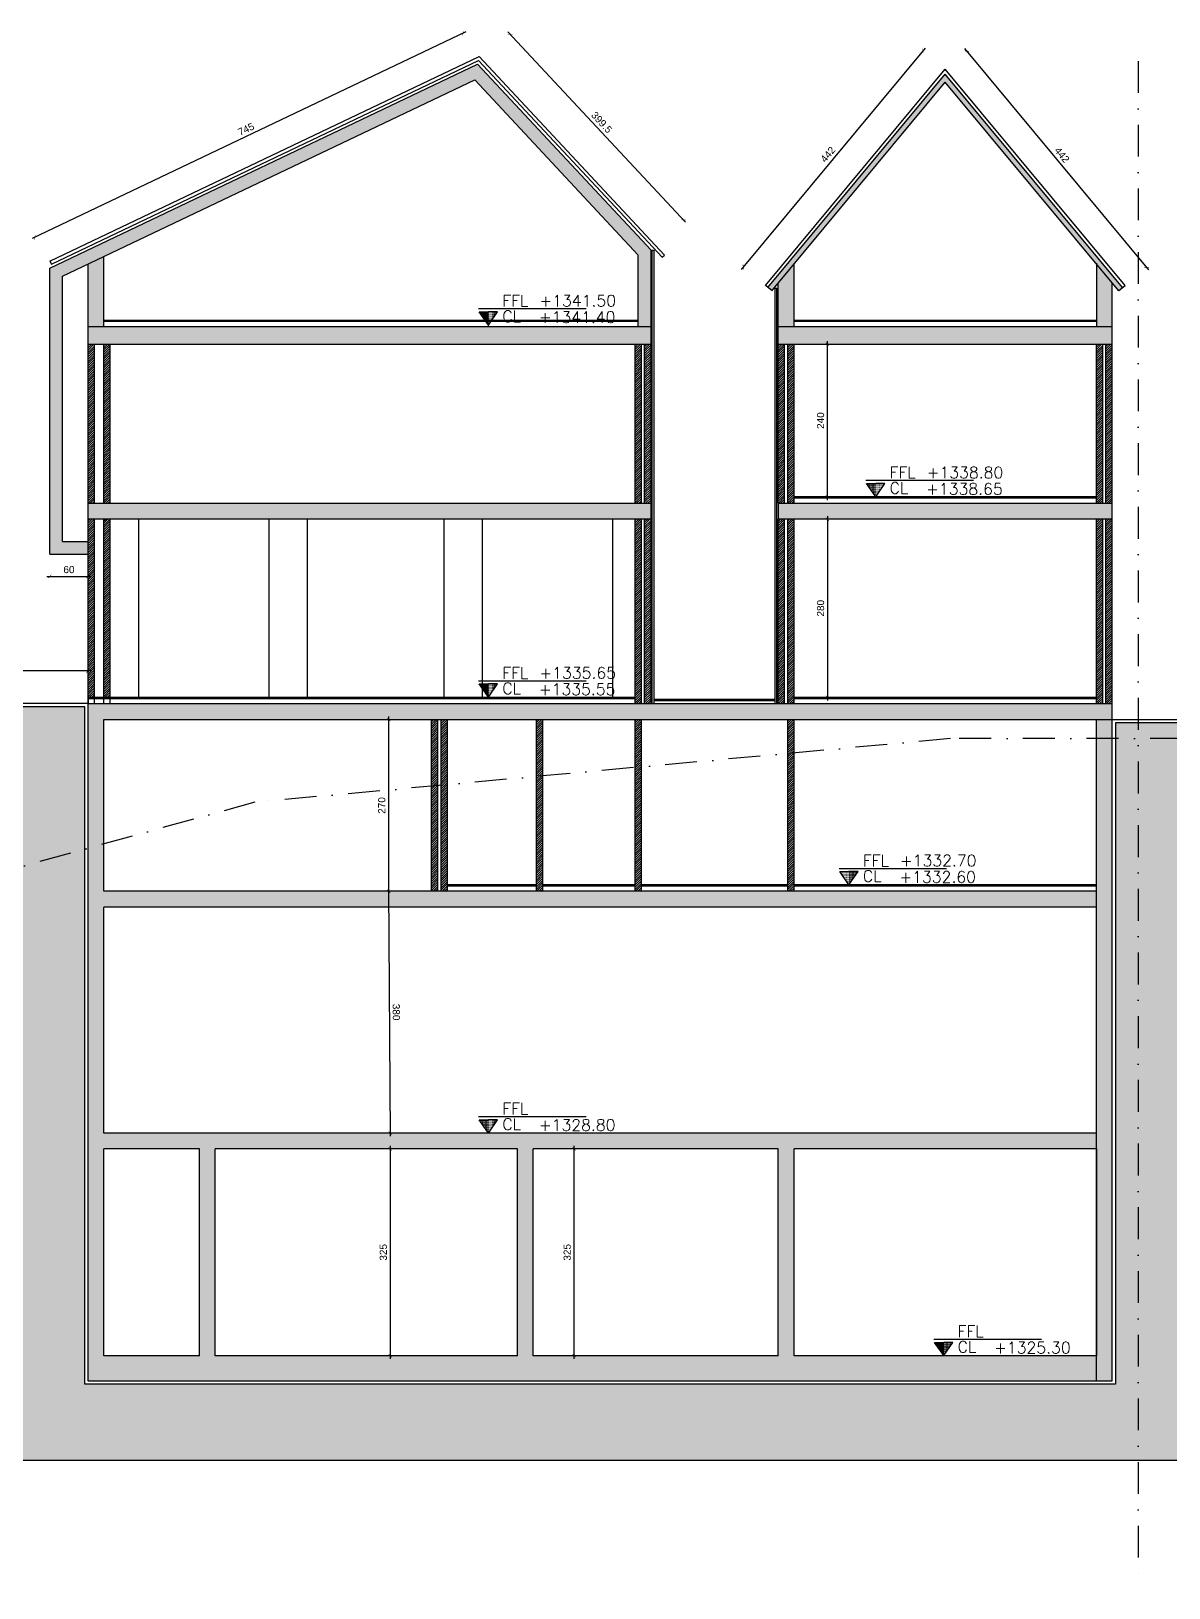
# Model space of a CAD drawing. Header units: centimetres. Extents: x 96271 to 179142, y 9855 to 112216.
# Drawn here: x 131787 to 133576, y 20483 to 22931 of the extents above; entities that cross this region are included whole.
import ezdxf

# ---------------------------------------------------------------- set-up
doc = ezdxf.new("R2010")
doc.units = ezdxf.units.CM
doc.header["$LTSCALE"] = 100
doc.header["$MEASUREMENT"] = 0
doc.header["$PDSIZE"] = 0.2
doc.linetypes.add('DASHDOT', pattern=[1, 0.5, -0.25, 0, -0.25])
doc.layers.get('0').update_dxf_attribs({"linetype": 'CONTINUOUS'})
doc.layers.get('DEFPOINTS').update_dxf_attribs({"linetype": 'CONTINUOUS'})
for name, color, linetype in [('A-CLADDING', 53, 'CONTINUOUS'), ('A-Dim', 2, 'CONTINUOUS'), ('A-Elev-Otln1', 44, 'CONTINUOUS'), ('A-Elev-Otln4', 41, 'CONTINUOUS'), ('A-Patt-CMU', 8, 'CONTINUOUS'), ('A-Patt-Strcr', 8, 'CONTINUOUS'), ('A-Sect-Mcut-Earth', 54, 'CONTINUOUS'), ('A-Sect-Mcut-Tiling', 51, 'CONTINUOUS'), ('A-Setback', 3, 'DASHDOT'), ('A-Wall-Full', 5, 'CONTINUOUS'), ('A-Wall-Strctr', 6, 'CONTINUOUS')]:
    doc.layers.add(name, color=color, linetype=linetype)
doc.styles.add('ROMAND', font='romand.shx', dxfattribs={"height": 10})
doc.styles.get("Standard").update_dxf_attribs({"font": 'arial.ttf'})
doc.dimstyles.new('1-50', dxfattribs={"dimtxt": 11.25, "dimasz": 5, "dimexe": 5, "dimexo": 5, "dimgap": 5, "dimtad": 1, "dimdec": 1, "dimrnd": 0.5, "dimzin": 12, "dimdsep": 46, "dimtxsty": 'Standard', "dimblk": 'ARCHTICK', "dimcen": 0.09, "dimdle": 5, "dimadec": 0, "dimazin": 3, "dimtfac": 1, "dimtdec": 1, "dimtix": 1, "dimtofl": 0, "dimtmove": 1, "dimatfit": 3, "dimfxl": 5, "dimtolj": 1, "dimtzin": 0, "dimarcsym": 0})
pattern_1 = [(225, (149663.1543, 32692.1049), (-1.3258252, -4.86135912), [6.25, -1.25, 0, -1.25])]

# ---------------------------------------------------------------- blocks, each defined once
blk = doc.blocks.new('FFL-CL-SECTION')
at = {"ltscale": 111}
h = blk.add_hatch(dxfattribs=at)
h.set_pattern_fill('ACAD_ISO07W100', color=232, scale=2, style=0)
h.set_pattern_definition([(7e-15, (-164148.149, 25605.833), (0, 10), [1, -6])])
h.paths.add_polyline_path([(-1579, 487), (-1724, 487), (-1579, 278)])
h = blk.add_hatch(dxfattribs=at)
h.set_pattern_fill('ACAD_ISO07W100', color=232, scale=2, style=0)
h.set_pattern_definition([(180, (160989.661, 25605.833), (0, 10), [1, -6])])
h.paths.add_polyline_path([(-1579, 487), (-1435, 487), (-1579, 278)])
at = {"color": 7, "ltscale": 111}
for p, q in [((-44, 533), (-1735, 533)), ((-1579, 278), (-1724, 487)), ((-1724, 487), (-1579, 487)), ((-1579, 278), (-1435, 487)), ((-1435, 487), (-1579, 487))]:
    blk.add_line(p, q, dxfattribs=at)
at = {"color": 111, "ltscale": 111, "style": 'ROMAND'}
for s, p in [('FFL', (-1361, 570)), ('CL', (-1361, 327))]:
    blk.add_text(s, height=180, dxfattribs=at).set_placement(p)
for tag, p in [('FFL', (-778, 571)), ('CL', (-787, 313))]:
    blk.add_attdef(tag, p, '', height=180, dxfattribs=at)
blk = doc.blocks.new('_ArchTick')
at = {"color": 0, "linetype": 'ByBlock', "const_width": 0.15}
blk.add_lwpolyline([(-0.5, -0.5), (0.5, 0.5)], dxfattribs=at)
blk = doc.blocks.new('*D970')
at = {"layer": 'A-Dim', "color": 0, "lineweight": -2, "transparency": 16777216}
blk.add_line((132349.1, 21853.4), (132349.1, 21573.4), dxfattribs=at)
at = {"layer": 'DEFPOINTS', "color": 0, "transparency": 16777216}
for p in [(132349.1, 21848.4), (132349.1, 21578.4), (132349.1, 21578.4)]:
    blk.add_point(p, dxfattribs=at)
at = {"layer": 'A-Dim', "color": 0, "lineweight": -2, "transparency": 16777216, "xscale": 5, "yscale": 5, "zscale": 5}
for p, rotation in [((132349.1, 21848.4), 90), ((132349.1, 21578.4), 270)]:
    blk.add_blockref('_ArchTick', p, dxfattribs=dict(at, rotation=rotation))
at = {"layer": 'A-Dim', "color": 0, "transparency": 16777216, "insert": (132338.3, 21713.4), "char_height": 11.25, "attachment_point": 5, "rotation": 90}
blk.add_mtext('\\A1;270', dxfattribs=at)
blk = doc.blocks.new('*D971')
at = {"layer": 'A-Dim', "color": 0, "lineweight": -2, "transparency": 16777216}
blk.add_line((132349.1, 21583.4), (132351.6, 21193.4), dxfattribs=at)
at = {"layer": 'DEFPOINTS', "color": 0, "transparency": 16777216}
for p in [(132349.2, 21578.4), (132351.6, 21198.4), (132351.6, 21198.4)]:
    blk.add_point(p, dxfattribs=at)
at = {"layer": 'A-Dim', "color": 0, "lineweight": -2, "transparency": 16777216, "xscale": 5, "yscale": 5, "zscale": 5}
for p, rotation in [((132349.2, 21578.4), 90.36136484864308), ((132351.6, 21198.4), 270.3613648486431)]:
    blk.add_blockref('_ArchTick', p, dxfattribs=dict(at, rotation=rotation))
at = {"layer": 'A-Dim', "color": 0, "transparency": 16777216, "insert": (132361.1, 21388.5), "char_height": 11.25, "attachment_point": 5, "rotation": 270.3614}
blk.add_mtext('\\A1;380', dxfattribs=at)
blk = doc.blocks.new('*D972')
at = {"layer": 'A-Dim', "color": 0, "lineweight": -2, "transparency": 16777216}
blk.add_line((133038.8, 22168.4), (133038.8, 21878.4), dxfattribs=at)
at = {"layer": 'DEFPOINTS', "color": 0, "transparency": 16777216}
for p in [(132986.6, 22163.4), (132986.6, 21883.4), (133038.8, 21883.4)]:
    blk.add_point(p, dxfattribs=at)
at = {"layer": 'A-Dim', "color": 0, "lineweight": -2, "transparency": 16777216, "xscale": 5, "yscale": 5, "zscale": 5}
for p, rotation in [((133038.8, 22163.4), 90), ((133038.8, 21883.4), 270)]:
    blk.add_blockref('_ArchTick', p, dxfattribs=dict(at, rotation=rotation))
at = {"layer": 'A-Dim', "color": 0, "transparency": 16777216, "insert": (133028.1, 22023.4), "char_height": 11.25, "attachment_point": 5, "rotation": 90}
blk.add_mtext('\\A1;280', dxfattribs=at)
blk = doc.blocks.new('*D973')
at = {"layer": 'A-Dim', "color": 0, "lineweight": -2, "transparency": 16777216}
blk.add_line((133038.8, 22193.4), (133038.8, 22443.4), dxfattribs=at)
at = {"layer": 'DEFPOINTS', "color": 0, "transparency": 16777216}
for p in [(133038.8, 22438.4), (133038.8, 22438.4), (133038.8, 22198.4)]:
    blk.add_point(p, dxfattribs=at)
at = {"layer": 'A-Dim', "color": 0, "lineweight": -2, "transparency": 16777216, "xscale": 5, "yscale": 5, "zscale": 5}
for p, rotation in [((133038.8, 22438.4), 90), ((133038.8, 22198.4), 270)]:
    blk.add_blockref('_ArchTick', p, dxfattribs=dict(at, rotation=rotation))
at = {"layer": 'A-Dim', "color": 0, "transparency": 16777216, "insert": (133028.1, 22318.4), "char_height": 11.25, "attachment_point": 5, "rotation": 90}
blk.add_mtext('\\A1;240', dxfattribs=at)
blk = doc.blocks.new('*D966')
at = {"layer": 'A-Dim', "color": 0, "lineweight": -2, "transparency": 16777216}
blk.add_line((131881.6, 21924.8), (131396.6, 21924.8), dxfattribs=at)
at = {"layer": 'DEFPOINTS', "color": 0, "transparency": 16777216}
for p in [(131401.6, 21924.8), (131401.6, 21883.4), (131876.6, 21883.4)]:
    blk.add_point(p, dxfattribs=at)
at = {"layer": 'A-Dim', "color": 0, "lineweight": -2, "transparency": 16777216, "xscale": 5, "yscale": 5, "zscale": 5, "rotation": 180}
blk.add_blockref('_ArchTick', (131401.6, 21924.8), dxfattribs=at)
at = {"layer": 'A-Dim', "color": 0, "lineweight": -2, "transparency": 16777216, "xscale": 5, "yscale": 5, "zscale": 5}
blk.add_blockref('_ArchTick', (131876.6, 21924.8), dxfattribs=at)
at = {"layer": 'A-Dim', "color": 0, "transparency": 16777216, "insert": (131639.1, 21935.5), "char_height": 11.25, "attachment_point": 5}
blk.add_mtext('\\A1;475', dxfattribs=at)
blk = doc.blocks.new('*D967')
at = {"layer": 'A-Dim', "color": 0, "lineweight": -2, "transparency": 16777216}
blk.add_line((132640.6, 20843.4), (132640.6, 21178.4), dxfattribs=at)
at = {"layer": 'DEFPOINTS', "color": 0, "transparency": 16777216}
for p in [(132576.6, 21173.4), (132640.6, 21173.4), (132576.6, 20848.4)]:
    blk.add_point(p, dxfattribs=at)
at = {"layer": 'A-Dim', "color": 0, "lineweight": -2, "transparency": 16777216, "xscale": 5, "yscale": 5, "zscale": 5}
for p, rotation in [((132640.6, 21173.4), 90), ((132640.6, 20848.4), 270)]:
    blk.add_blockref('_ArchTick', p, dxfattribs=dict(at, rotation=rotation))
at = {"layer": 'A-Dim', "color": 0, "transparency": 16777216, "insert": (132629.8, 21010.9), "char_height": 11.25, "attachment_point": 5, "rotation": 90}
blk.add_mtext('\\A1;325', dxfattribs=at)
blk = doc.blocks.new('*D968')
at = {"layer": 'A-Dim', "color": 0, "lineweight": -2, "transparency": 16777216}
blk.add_line((132351.6, 21178.4), (132351.6, 20843.4), dxfattribs=at)
at = {"layer": 'DEFPOINTS', "color": 0, "transparency": 16777216}
for p in [(132376.6, 21173.4), (132351.6, 20848.4), (132376.6, 20848.4)]:
    blk.add_point(p, dxfattribs=at)
at = {"layer": 'A-Dim', "color": 0, "lineweight": -2, "transparency": 16777216, "xscale": 5, "yscale": 5, "zscale": 5}
for p, rotation in [((132351.6, 21173.4), 90), ((132351.6, 20848.4), 270)]:
    blk.add_blockref('_ArchTick', p, dxfattribs=dict(at, rotation=rotation))
at = {"layer": 'A-Dim', "color": 0, "transparency": 16777216, "insert": (132340.8, 21010.9), "char_height": 11.25, "attachment_point": 5, "rotation": 90}
blk.add_mtext('\\A1;325', dxfattribs=at)
blk = doc.blocks.new('*D980')
at = {"layer": 'A-Dim', "color": 0, "lineweight": -2, "transparency": 16777216}
blk.add_line((131763.5, 22562.8), (131763.5, 22103.4), dxfattribs=at)
at = {"layer": 'DEFPOINTS', "color": 0, "transparency": 16777216}
for p in [(131816.6, 22557.8), (131763.5, 22108.4), (131816.6, 22108.4)]:
    blk.add_point(p, dxfattribs=at)
at = {"layer": 'A-Dim', "color": 0, "lineweight": -2, "transparency": 16777216, "xscale": 5, "yscale": 5, "zscale": 5}
for p, rotation in [((131763.5, 22557.8), 90), ((131763.5, 22108.4), 270)]:
    blk.add_blockref('_ArchTick', p, dxfattribs=dict(at, rotation=rotation))
at = {"layer": 'A-Dim', "color": 0, "transparency": 16777216, "insert": (131752.8, 22333.1), "char_height": 11.25, "attachment_point": 5, "rotation": 90}
blk.add_mtext('\\A1;449.5', dxfattribs=at)
blk = doc.blocks.new('*D981')
at = {"layer": 'A-Dim', "color": 0, "lineweight": -2, "transparency": 16777216}
blk.add_line((131811.6, 22073.4), (131881.6, 22073.4), dxfattribs=at)
at = {"layer": 'DEFPOINTS', "color": 0, "transparency": 16777216}
for p in [(131816.6, 22108.4), (131876.6, 22108.4), (131876.6, 22073.4)]:
    blk.add_point(p, dxfattribs=at)
at = {"layer": 'A-Dim', "color": 0, "lineweight": -2, "transparency": 16777216, "xscale": 5, "yscale": 5, "zscale": 5, "rotation": 180}
blk.add_blockref('_ArchTick', (131816.6, 22073.4), dxfattribs=at)
at = {"layer": 'A-Dim', "color": 0, "lineweight": -2, "transparency": 16777216, "xscale": 5, "yscale": 5, "zscale": 5}
blk.add_blockref('_ArchTick', (131876.6, 22073.4), dxfattribs=at)
at = {"layer": 'A-Dim', "color": 0, "transparency": 16777216, "insert": (131846.6, 22084.1), "char_height": 11.25, "attachment_point": 5}
blk.add_mtext('\\A1;60', dxfattribs=at)
blk = doc.blocks.new('*D1002')
at = {"layer": 'A-Dim', "color": 0, "lineweight": -2, "transparency": 16777216}
blk.add_line((132536.4, 22929.5), (132815.8, 22630.2), dxfattribs=at)
at = {"layer": 'DEFPOINTS', "color": 0, "transparency": 16777216}
for p in [(132489.1, 22878.4), (132812.4, 22633.8), (132761.6, 22586.4)]:
    blk.add_point(p, dxfattribs=at)
at = {"layer": 'A-Dim', "color": 0, "lineweight": -2, "transparency": 16777216, "xscale": 5, "yscale": 5, "zscale": 5}
for p, rotation in [((132539.9, 22925.8), 133.0215702122653), ((132812.4, 22633.8), 313.0215702122653)]:
    blk.add_blockref('_ArchTick', p, dxfattribs=dict(at, rotation=rotation))
at = {"layer": 'A-Dim', "color": 0, "transparency": 16777216, "insert": (132684, 22787.2), "char_height": 11.25, "attachment_point": 5, "rotation": 313.0216}
blk.add_mtext('\\A1;399.5', dxfattribs=at)
blk = doc.blocks.new('*D1003')
at = {"layer": 'A-Dim', "color": 0, "lineweight": -2, "transparency": 16777216}
blk.add_line((132470.4, 22929.3), (131788.8, 22604.4), dxfattribs=at)
at = {"layer": 'DEFPOINTS', "color": 0, "transparency": 16777216}
for p in [(132489.1, 22878.4), (131793.3, 22606.5), (131816.6, 22557.8)]:
    blk.add_point(p, dxfattribs=at)
at = {"layer": 'A-Dim', "color": 0, "lineweight": -2, "transparency": 16777216, "xscale": 5, "yscale": 5, "zscale": 5}
for p, rotation in [((132465.8, 22927.1), 25.48875741297065), ((131793.3, 22606.5), 205.4887574129707)]:
    blk.add_blockref('_ArchTick', p, dxfattribs=dict(at, rotation=rotation))
at = {"layer": 'A-Dim', "color": 0, "transparency": 16777216, "insert": (132125, 22776.5), "char_height": 11.25, "attachment_point": 5, "rotation": 25.4888}
blk.add_mtext('\\A1;745', dxfattribs=at)
blk = doc.blocks.new('*D1004')
at = {"layer": 'A-Dim', "color": 0, "lineweight": -2, "transparency": 16777216}
blk.add_line((133192.3, 22903.9), (132903.3, 22556.1), dxfattribs=at)
at = {"layer": 'DEFPOINTS', "color": 0, "transparency": 16777216}
for p in [(133224.1, 22871), (132906.4, 22559.9), (132941.4, 22530.9)]:
    blk.add_point(p, dxfattribs=at)
at = {"layer": 'A-Dim', "color": 0, "lineweight": -2, "transparency": 16777216, "xscale": 5, "yscale": 5, "zscale": 5}
for p, rotation in [((133189.1, 22900.1), 50.26973470695958), ((132906.4, 22559.9), 230.2697347069596)]:
    blk.add_blockref('_ArchTick', p, dxfattribs=dict(at, rotation=rotation))
at = {"layer": 'A-Dim', "color": 0, "transparency": 16777216, "insert": (133039.6, 22736.8), "char_height": 11.25, "attachment_point": 5, "rotation": 50.2697}
blk.add_mtext('\\A1;442', dxfattribs=at)
blk = doc.blocks.new('*D1005')
at = {"layer": 'A-Dim', "color": 0, "lineweight": -2, "transparency": 16777216}
blk.add_line((133543.9, 22555.3), (133254.9, 22903.1), dxfattribs=at)
at = {"layer": 'DEFPOINTS', "color": 0, "transparency": 16777216}
for p in [(133258.1, 22899.2), (133224.1, 22871), (133506.8, 22530.9)]:
    blk.add_point(p, dxfattribs=at)
at = {"layer": 'A-Dim', "color": 0, "lineweight": -2, "transparency": 16777216, "xscale": 5, "yscale": 5, "zscale": 5}
for p, rotation in [((133258.1, 22899.2), 129.7302652930417), ((133540.7, 22559.1), 309.7302652930417)]:
    blk.add_blockref('_ArchTick', p, dxfattribs=dict(at, rotation=rotation))
at = {"layer": 'A-Dim', "color": 0, "transparency": 16777216, "insert": (133407.6, 22736), "char_height": 11.25, "attachment_point": 5, "rotation": 309.7303}
blk.add_mtext('\\A1;442', dxfattribs=at)

msp = doc.modelspace()

# ---------------------------------------------------------------- hatches: boundary and pattern name
at = {"layer": 'A-Patt-CMU'}
h = msp.add_hatch(dxfattribs=at)
h.set_pattern_fill('ANSI36', color=256, scale=20, angle=180)
h.set_pattern_definition(pattern_1)
h.paths.add_polyline_path([(132489.059, 22878.442), (131816.559, 22557.838), (131816.559, 22108.442), (131876.559, 22108.442), (131876.559, 22128.442), (131836.559, 22128.442), (131836.559, 22545.216), (132484.437, 22854.082), (132741.559, 22578.56), (132741.559, 22466.442), (132761.559, 22466.442), (132761.559, 22586.442)])
h = msp.add_hatch(dxfattribs=at)
h.set_pattern_fill('ANSI36', color=256, scale=20, angle=180)
h.set_pattern_definition(pattern_1)
h.paths.add_polyline_path([(133224.101, 22850.633), (133496.679, 22522.664), (133502.886, 22527.712), (133224.101, 22863.149), (132945.317, 22527.712), (132951.523, 22522.664)])
h = msp.add_hatch(dxfattribs=at)
h.set_pattern_fill('ANSI31', color=256, scale=20, angle=180)
h.set_pattern_definition([(225, (149663.1543, 32692.1049), (1.76776695, -1.76776695), [])])
h.paths.add_polyline_path([(133486.559, 22438.442), (133476.559, 22438.442), (133476.559, 22188.442), (133486.559, 22188.442)])
h.paths.add_polyline_path([(133471.559, 22438.442), (133461.559, 22438.442), (133461.559, 22188.442), (133471.559, 22188.442)])
h.paths.add_polyline_path([(132971.559, 22438.442), (132961.559, 22438.442), (132961.559, 22188.442), (132971.559, 22188.442)])
h.paths.add_polyline_path([(132986.559, 22438.442), (132976.559, 22438.442), (132976.559, 22188.442), (132986.559, 22188.442)])
h.paths.add_polyline_path([(132761.559, 22438.442), (132751.559, 22438.442), (132751.559, 22188.442), (132761.559, 22188.442)])
h.paths.add_polyline_path([(132746.559, 22438.442), (132736.559, 22438.442), (132736.559, 22188.442), (132746.559, 22188.442)])
h.paths.add_polyline_path([(131886.559, 22438.442), (131876.559, 22438.442), (131876.559, 22188.442), (131886.559, 22188.442)])
h.paths.add_polyline_path([(131911.559, 22438.442), (131901.559, 22438.442), (131901.559, 22188.442), (131911.559, 22188.442)])
h.paths.add_polyline_path([(132761.559, 22163.442), (132751.559, 22163.442), (132751.559, 21873.442), (132761.559, 21873.442)])
h.paths.add_polyline_path([(132746.559, 22163.442), (132736.559, 22163.442), (132736.559, 21873.442), (132746.559, 21873.442)])
h.paths.add_polyline_path([(132986.559, 22163.442), (132976.559, 22163.442), (132976.559, 21873.442), (132986.559, 21873.442)])
h.paths.add_polyline_path([(132971.559, 22163.442), (132961.559, 22163.442), (132961.559, 21873.442), (132971.559, 21873.442)])
h.paths.add_polyline_path([(131886.559, 22163.442), (131876.559, 22163.442), (131876.559, 21883.442), (131886.559, 21883.442)])
h.paths.add_polyline_path([(131911.559, 22163.442), (131901.559, 22163.442), (131901.559, 21883.442), (131911.559, 21883.442)])
h.paths.add_polyline_path([(133471.559, 22163.442), (133461.559, 22163.442), (133461.559, 21873.442), (133471.559, 21873.442)])
h.paths.add_polyline_path([(133486.559, 22163.442), (133476.559, 22163.442), (133476.559, 21873.442), (133486.559, 21873.442)])
h.paths.add_polyline_path([(132986.559, 21848.442), (132976.559, 21848.442), (132976.559, 21795.05), (132986.559, 21795.965)])
h.paths.add_polyline_path([(132986.559, 21795.965), (132976.559, 21795.05), (132976.559, 21578.442), (132986.559, 21578.442)])
h.paths.add_polyline_path([(132746.559, 21774.017), (132736.559, 21773.102), (132736.559, 21578.442), (132746.559, 21578.442)])
h.paths.add_polyline_path([(132746.559, 21848.442), (132736.559, 21848.442), (132736.559, 21773.102), (132746.559, 21774.017)])
h.paths.add_polyline_path([(132591.559, 21848.442), (132581.559, 21848.442), (132581.559, 21758.928), (132591.559, 21759.842)])
h.paths.add_polyline_path([(132591.559, 21759.842), (132581.559, 21758.928), (132581.559, 21578.442), (132591.559, 21578.442)])
h.paths.add_polyline_path([(132441.559, 21746.125), (132431.559, 21745.211), (132431.559, 21578.442), (132441.559, 21578.442)])
h.paths.add_polyline_path([(132441.559, 21848.442), (132431.559, 21848.442), (132431.559, 21745.211), (132441.559, 21746.125)])
h.paths.add_polyline_path([(132426.559, 21848.442), (132416.559, 21848.442), (132416.559, 21743.839), (132426.559, 21744.753)])
h.paths.add_polyline_path([(132426.559, 21744.753), (132416.559, 21743.839), (132416.559, 21578.442), (132426.559, 21578.442)])
at = {"layer": 'A-Patt-Strcr'}
h = msp.add_hatch(dxfattribs=at)
h.set_pattern_fill('AR-CONC', color=256, scale=2, angle=-270)
h.set_pattern_definition([(140, (149663.154, 32692.105), (1.255043, 14.3452037), [1.5, -16.5]), (85, (149663.154, 32692.105), (-15.043843, -2.775027), [1.2, -13.2]), (190.451444, (149663.259, 32693.3), (-13.7888, 11.570177), [1.274804, -14.022842]), (136.1842, (149659.154, 32692.105), (3.310386, 21.344827), [2.25, -24.75]), (186.63564, (149659.43, 32693.884), (-19.482372, 18.693239), [1.912207, -21.034275]), (81.18416, (149659.154, 32692.105), (-19.482372, 18.69324), [1.8, -19.8]), (111, (149660.154, 32694.105), (8.052378, 11.938141), [1.5, -16.5]), (56, (149660.154, 32694.105), (-14.503001, 4.866307), [1.2, -13.2]), (161.451445, (149660.825, 32695.1), (-6.450623, 16.804448), [1.274804, -14.022842]), (127.5, (149663.154, 32692.105), (-6.6578771, 0.2431971), [0, -13.04, 0, -13.4, 0, -13.25]), (97.5, (149663.154, 32692.105), (-7.8882342, 5.2613907), [0, -7.64, 0, -12.74, 0, -5.05]), (57.5, (149663.154, 32687.645), (0.4510974, 10.6764487), [0, -5, 0, -15.6, 0, -20.7]), (47.5, (149663.154, 32685.645), (-2.0020996, 11.6637234), [0, -6.5, 0, -10.36, 0, -14.7])])
h.paths.add_polyline_path([(133486.559, 22466.442), (132961.559, 22466.442), (132961.559, 22438.442), (133486.559, 22438.442)])
h.paths.add_polyline_path([(133486.559, 22534.84), (133461.643, 22564.82), (133461.643, 22466.442), (133486.559, 22466.442)])
h.paths.add_polyline_path([(132986.559, 22564.82), (132961.559, 22534.74), (132961.559, 22466.442), (132986.559, 22466.442)])
h.paths.add_polyline_path([(132761.559, 22466.442), (131876.559, 22466.442), (131876.559, 22438.442), (132761.559, 22438.442)])
h.paths.add_polyline_path([(131901.559, 22576.204), (131876.559, 22564.286), (131876.559, 22466.442), (131901.559, 22466.442)])
h.paths.add_polyline_path([(132961.559, 22188.442), (132961.559, 22163.442), (133486.559, 22163.442), (133486.559, 22188.442)])
h.paths.add_polyline_path([(132761.559, 22163.442), (132761.559, 22188.442), (131876.559, 22188.442), (131876.559, 22163.442)])
h = msp.add_hatch(dxfattribs=at)
h.set_pattern_fill('EARTH', color=256, scale=100, angle=90)
h.set_pattern_definition([(90, (122598.393, 74812.801), (-25, 25), [25, -25]), (90, (122589.018, 74812.801), (-25, 25), [25, -25]), (90, (122579.643, 74812.801), (-25, 25), [25, -25]), (180, (122576.518, 74815.926), (-25, -25), [25, -25]), (180, (122576.518, 74825.301), (-25, -25), [25, -25]), (180, (122576.518, 74834.676), (-25, -25), [25, -25])])
h.paths.add_polyline_path([(130456.266, 21148.442), (130426.453, 21148.442), (130426.453, 21233.442), (130207.024, 21233.442), (130207.024, 21113.442), (130306.453, 21113.442), (130306.453, 21028.442), (130456.266, 21028.442)])
h.paths.add_polyline_path([(130207.024, 21233.442), (130028.903, 21233.442), (130028.903, 21073.442), (129998.898, 21073.442), (129998.898, 20953.442), (130148.903, 20953.442), (130148.903, 21113.442), (130207.024, 21113.442)])
h.paths.add_polyline_path([(133491.559, 20803.442), (131871.559, 20803.442), (131871.559, 21868.442), (131431.559, 21868.442), (131431.559, 21543.442), (131396.559, 21543.442), (131396.559, 21573.442), (131016.559, 21573.442), (131016.559, 21278.442), (130981.559, 21278.442), (130981.559, 21308.442), (130458.9, 21308.442), (130458.9, 21148.442), (130457.708, 21028.442), (130578.9, 21028.442), (130578.9, 21138.442), (130861.559, 21138.442), (130861.559, 21108.442), (131136.559, 21108.442), (131136.559, 21453.442), (131551.559, 21453.442), (131551.559, 21423.442), (131751.559, 21423.442), (131751.559, 20683.442), (132426.559, 20683.442), (133611.559, 20683.442), (133611.559, 21673.442), (133877.329, 21673.442), (133877.329, 21603.442), (134027.342, 21603.442), (134027.342, 21723.442), (133997.329, 21723.442), (133997.329, 21843.442), (133491.559, 21843.442)])
h = msp.add_hatch(dxfattribs=at)
h.set_pattern_fill('AR-CONC', color=256, scale=2, angle=-270)
h.set_pattern_definition([(140, (129447.013, 81589.72), (1.2550427, 14.3452037), [1.5, -16.5]), (85, (129447.013, 81589.72), (-15.0438427, -2.7750267), [1.2, -13.2]), (190.451444, (129447.118, 81590.916), (-13.7887998, 11.570177), [1.274804, -14.0228422]), (136.1842, (129443.013, 81589.72), (3.3103856, 21.3448266), [2.25, -24.75]), (186.635635, (129443.29, 81591.499), (-19.482372, 18.693239), [1.912207, -21.034275]), (81.184164, (129443.013, 81589.72), (-19.482372, 18.693239), [1.8, -19.8]), (111, (129444.013, 81591.72), (8.0523778, 11.938141), [1.5, -16.5]), (56, (129444.013, 81591.72), (-14.503001, 4.8663066), [1.2, -13.2]), (161.451445, (129444.684, 81592.715), (-6.450623, 16.8044475), [1.2748038, -14.0228422]), (127.5, (129447.013, 81589.72), (-6.65787708, 0.2431971), [0, -13.04, 0, -13.4, 0, -13.25]), (97.5, (129447.013, 81589.72), (-7.8882342, 5.26139075), [0, -7.64, 0, -12.74, 0, -5.05]), (57.5, (129447.013, 81585.26), (0.45109743, 10.6764487), [0, -5, 0, -15.6, 0, -20.7]), (47.5, (129447.013, 81583.26), (-2.0020996, 11.6637234), [0, -6.5, 0, -10.36, 0, -14.7])])
h.paths.add_polyline_path([(133486.559, 21873.442), (131876.559, 21873.442), (131876.559, 20808.442), (133461.559, 20808.442), (133461.559, 20848.442), (132986.559, 20848.442), (132986.559, 21173.442), (133461.559, 21173.442), (133461.559, 21198.442), (131901.559, 21198.442), (131901.559, 21553.442), (133461.559, 21553.442), (133461.559, 21578.442), (131901.559, 21578.442), (131901.559, 21848.442), (133486.559, 21848.442)])
h.paths.add_polyline_path([(132961.559, 21173.442), (132961.559, 20848.442), (132576.559, 20848.442), (132576.559, 21173.442)], flags=16)
h.paths.add_polyline_path([(132551.559, 21173.442), (132551.559, 20848.442), (132076.559, 20848.442), (132076.559, 21173.442)], flags=16)
h.paths.add_polyline_path([(132051.559, 21173.442), (132051.559, 20848.442), (131901.559, 20848.442), (131901.559, 21173.442)], flags=16)
h.paths.add_polyline_path([(133486.559, 21848.442), (133461.559, 21848.442), (133461.559, 20808.442), (133486.559, 20808.442)], flags=17)

# ---------------------------------------------------------------- linework, layer by layer
for p, q in [((131876.559, 21883.442), (131876.559, 21873.442)), ((133461.559, 21173.442), (133461.559, 20848.442))]:
    msp.add_line(p, q)
at = {"layer": 'A-CLADDING'}
for p, q in [((131816.769, 22569.017), (132491.371, 22890.622)), ((131818.921, 22564.503), (132490.215, 22884.532)), ((132778.86, 22575.232), (132490.215, 22884.532)), ((132782.516, 22578.643), (132491.371, 22890.622)), ((131816.769, 22569.017), (131818.921, 22564.503)), ((132763.559, 21873.442), (132763.559, 22586.442)), ((132763.559, 22586.442), (132766.559, 22586.442)), ((132766.559, 21873.442), (132766.559, 22586.442)), ((132778.86, 22575.232), (132782.516, 22578.643)), ((132956.559, 21873.442), (132956.559, 22526.442)), ((132956.559, 22526.442), (132959.559, 22526.442)), ((132959.559, 21873.442), (132959.559, 22526.442))]:
    msp.add_line(p, q, dxfattribs=at)
at = {"layer": 'A-Elev-Otln1'}
for p, q in [((131816.559, 22557.838), (132489.059, 22878.442)), ((132761.559, 22586.442), (132489.059, 22878.442)), ((131836.559, 22545.216), (132484.437, 22854.082)), ((132741.559, 22578.56), (132484.437, 22854.082)), ((132741.559, 22466.442), (132741.559, 22578.56)), ((132761.559, 22466.442), (132761.559, 22586.442)), ((131816.559, 22108.442), (131816.559, 22557.838)), ((131836.559, 22128.442), (131836.559, 22545.216)), ((131836.559, 22128.442), (131876.559, 22128.442)), ((131816.559, 22108.442), (131876.559, 22108.442))]:
    msp.add_line(p, q, dxfattribs=at)
at = {"layer": 'A-Elev-Otln4'}
for p, q in [((132941.437, 22530.868), (133224.101, 22870.972)), ((132945.283, 22527.672), (133224.101, 22863.149)), ((133506.765, 22530.868), (133224.101, 22870.972)), ((133502.92, 22527.672), (133224.101, 22863.149)), ((132951.435, 22522.558), (133224.101, 22850.633)), ((133496.767, 22522.558), (133224.101, 22850.633)), ((132951.486, 22522.695), (132941.437, 22530.868)), ((133496.716, 22522.695), (133506.765, 22530.868)), ((131956.559, 21883.442), (131956.559, 22163.442)), ((132161.559, 21883.442), (132161.559, 22163.442)), ((132221.559, 21883.442), (132221.559, 22163.442)), ((132436.559, 21883.442), (132436.559, 22163.442)), ((132496.559, 21883.442), (132496.559, 22163.442)), ((132701.559, 21883.442), (132701.559, 22163.442)), ((131876.559, 21873.442), (131426.559, 21873.442)), ((133486.559, 21848.442), (134002.329, 21848.442))]:
    msp.add_line(p, q, dxfattribs=at)
at = {"layer": 'A-Patt-Strcr'}
for points in [[(134027.317, 21723.442), (133997.329, 21723.442), (133997.329, 21843.442), (133491.559, 21843.442), (133491.559, 20803.442), (132546.559, 20803.442), (132546.559, 20803.442), (132406.559, 20803.442), (132406.559, 20803.442), (131871.559, 20803.442), (131871.559, 21868.442), (131431.559, 21868.442)], [(134027.317, 21603.442), (133877.329, 21603.442), (133877.329, 21673.442), (133611.559, 21673.442), (133611.559, 20683.442), (132426.559, 20683.442), (131751.559, 20683.442), (131751.559, 21423.442), (131551.559, 21423.442), (131551.559, 21453.442), (131136.559, 21453.442), (131136.559, 21108.442), (130861.559, 21108.442), (130861.559, 21138.442), (130578.9, 21138.442), (130578.9, 21028.442), (130306.453, 21028.442), (130306.453, 21113.442), (130148.903, 21113.442), (130148.903, 20953.442), (129998.908, 20953.442)]]:
    msp.add_lwpolyline(points, dxfattribs=at)
at = {"layer": 'A-Sect-Mcut-Earth', "linetype": 'DASHDOT'}
msp.add_lwpolyline([(134790.638, 21718.442), (134196.951, 21818.442), (133232.356, 21818.442), (132138.745, 21718.433), (131685.241, 21593.442), (131395.264, 21518.442), (130932.902, 21418.442), (130677.197, 21318.442), (130122.408, 21253.442), (129942.243, 21283.442)], dxfattribs=at)
at = {"layer": 'A-Sect-Mcut-Tiling'}
for p, q in [((131901.559, 22476.442), (132741.559, 22476.442)), ((131901.559, 22474.442), (132741.559, 22474.442)), ((132986.559, 22476.442), (133461.643, 22476.442)), ((132986.559, 22474.442), (133461.643, 22474.442)), ((133461.559, 22198.442), (132986.559, 22198.442)), ((133461.559, 22196.442), (132986.559, 22196.442)), ((131876.559, 21883.442), (132736.559, 21883.442)), ((131876.559, 21883.442), (131876.559, 21881.442)), ((131876.559, 21881.442), (132736.559, 21881.442)), ((132766.559, 21880.442), (132956.559, 21880.442)), ((132766.559, 21878.442), (132956.559, 21878.442)), ((132986.559, 21883.442), (133461.559, 21883.442)), ((132986.559, 21881.442), (133461.559, 21881.442)), ((132581.559, 21588.442), (132441.559, 21588.442)), ((132581.559, 21586.442), (132441.559, 21586.442)), ((132736.559, 21588.442), (132591.559, 21588.442)), ((132736.559, 21586.442), (132591.559, 21586.442)), ((132976.559, 21588.442), (132746.559, 21588.442)), ((132976.559, 21586.442), (132746.559, 21586.442)), ((133461.559, 21588.442), (132986.559, 21588.442)), ((133461.559, 21586.442), (132986.559, 21586.442))]:
    msp.add_line(p, q, dxfattribs=at)
at = {"layer": 'A-Setback'}
msp.add_line((133527.088, 22883.442), (133527.088, 20483.442), dxfattribs=at)
at = {"layer": 'A-Wall-Full'}
for p, q in [((131876.559, 22188.442), (131876.559, 22438.442)), ((131886.559, 22188.442), (131886.559, 22438.442)), ((131901.559, 22188.442), (131901.559, 22438.442)), ((131911.559, 22188.442), (131911.559, 22438.442)), ((132736.559, 22188.442), (132736.559, 22438.442)), ((132746.559, 22188.442), (132746.559, 22438.442)), ((132751.559, 22188.442), (132751.559, 22438.442)), ((132761.559, 22188.442), (132761.559, 22438.442)), ((132961.559, 22188.442), (132961.559, 22438.442)), ((132971.559, 22188.442), (132971.559, 22438.442)), ((132976.559, 22188.442), (132976.559, 22438.442)), ((132986.559, 22188.442), (132986.559, 22438.442)), ((133461.559, 22188.442), (133461.559, 22438.442)), ((133471.559, 22188.442), (133471.559, 22438.442)), ((133476.559, 22188.442), (133476.559, 22438.442)), ((133486.559, 22188.442), (133486.559, 22438.442)), ((131876.559, 21873.442), (131876.559, 22163.442)), ((131886.559, 21873.442), (131886.559, 22163.442)), ((131901.559, 21873.442), (131901.559, 22163.442)), ((131911.559, 21873.442), (131911.559, 22163.442)), ((132736.559, 21873.442), (132736.559, 22163.442)), ((132746.559, 21873.442), (132746.559, 22163.442)), ((132751.559, 21873.442), (132751.559, 22163.442)), ((132761.559, 21873.442), (132761.559, 22163.442)), ((132961.559, 21873.442), (132961.559, 22163.442)), ((132971.559, 21873.442), (132971.559, 22163.442)), ((132976.559, 21873.442), (132976.559, 22163.442)), ((132986.559, 21873.442), (132986.559, 22163.442)), ((133461.559, 21873.442), (133461.559, 22163.442)), ((133471.559, 21873.442), (133471.559, 22163.442)), ((133476.559, 21873.442), (133476.559, 22163.442)), ((133486.559, 21873.442), (133486.559, 22163.442)), ((132416.559, 21578.442), (132416.559, 21848.442)), ((132426.559, 21578.442), (132426.559, 21848.442)), ((132431.559, 21578.442), (132431.559, 21848.442)), ((132441.559, 21578.442), (132441.559, 21848.442)), ((132581.559, 21578.442), (132581.559, 21848.442)), ((132591.559, 21578.442), (132591.559, 21848.442)), ((132736.559, 21578.442), (132736.559, 21848.442)), ((132746.559, 21578.442), (132746.559, 21848.442)), ((132976.559, 21578.442), (132976.559, 21848.442)), ((132986.559, 21578.442), (132986.559, 21848.442))]:
    msp.add_line(p, q, dxfattribs=at)
at = {"layer": 'A-Wall-Strctr'}
for p, q in [((131876.559, 22466.442), (131876.559, 22564.286)), ((131901.559, 22466.442), (131901.559, 22576.204)), ((132986.559, 22466.442), (132986.559, 22564.82)), ((133461.643, 22565.772), (133461.643, 22466.442)), ((132961.559, 22466.442), (132961.559, 22534.74)), ((133486.559, 22466.442), (133486.559, 22535.169)), ((131876.559, 22466.442), (132761.559, 22466.442)), ((131876.559, 22438.442), (131876.559, 22466.442)), ((132761.559, 22438.442), (132761.559, 22466.442)), ((132961.559, 22438.442), (132961.559, 22466.442)), ((132961.559, 22466.442), (133486.559, 22466.442)), ((133486.559, 22438.442), (133486.559, 22466.442)), ((131876.559, 22438.442), (132761.559, 22438.442)), ((132961.559, 22438.442), (133486.559, 22438.442)), ((131876.559, 22188.442), (132761.559, 22188.442)), ((131876.559, 22163.442), (131876.559, 22188.442)), ((132761.559, 22163.442), (132761.559, 22188.442)), ((132961.559, 22188.442), (132961.559, 22163.442)), ((132961.559, 22188.442), (133486.559, 22188.442)), ((133486.559, 22163.442), (133486.559, 22188.442)), ((132761.559, 22163.442), (131876.559, 22163.442)), ((133486.559, 22163.442), (132961.559, 22163.442)), ((131876.559, 21873.442), (133486.559, 21873.442)), ((131876.559, 20808.442), (131876.559, 21873.442)), ((133486.559, 20808.442), (133486.559, 21873.442)), ((131901.559, 21848.442), (133486.559, 21848.442)), ((131901.559, 21578.442), (131901.559, 21848.442)), ((133461.559, 20808.442), (133461.559, 21848.442)), ((133461.559, 21578.442), (133461.559, 21848.442)), ((133461.559, 21578.442), (131901.559, 21578.442)), ((133461.559, 21553.442), (131901.559, 21553.442)), ((131901.559, 21198.442), (131901.559, 21553.442)), ((133461.559, 21198.442), (133461.559, 21553.442)), ((133461.559, 21198.442), (131901.559, 21198.442)), ((132051.559, 21173.442), (131901.559, 21173.442)), ((131901.559, 20848.442), (131901.559, 21173.442)), ((132051.559, 20848.442), (132051.559, 21173.442)), ((132551.559, 21173.442), (132076.559, 21173.442)), ((132076.559, 20848.442), (132076.559, 21173.442)), ((132551.559, 20848.442), (132551.559, 21173.442)), ((132961.559, 21173.442), (132576.559, 21173.442)), ((132576.559, 20848.442), (132576.559, 21173.442)), ((132961.559, 20848.442), (132961.559, 21173.442)), ((133461.559, 21173.442), (132986.559, 21173.442)), ((132986.559, 20848.442), (132986.559, 21173.442)), ((132051.559, 20848.442), (131901.559, 20848.442)), ((132551.559, 20848.442), (132076.559, 20848.442)), ((132961.559, 20848.442), (132576.559, 20848.442)), ((133461.559, 20848.442), (132986.559, 20848.442)), ((133486.559, 20808.442), (131876.559, 20808.442))]:
    msp.add_line(p, q, dxfattribs=at)

# ---------------------------------------------------------------- block references
at = {"xscale": 0.1, "yscale": 0.1, "zscale": 0.1}
for p, values in [((132663.989, 22440.663), {'FFL': '+1341.50', 'CL': '+1341.40'}), ((133272.734, 22170.663), {'FFL': '+1338.80', 'CL': '+1338.65'}), ((132663.989, 21855.663), {'FFL': '+1335.65', 'CL': '+1335.55'}), ((133230.653, 21560.663), {'FFL': '+1332.70', 'CL': '+1332.60'})]:
    msp.add_blockref('FFL-CL-SECTION', p, dxfattribs=at).add_auto_attribs(values)
ref = msp.add_blockref('FFL-CL-SECTION', (132663.989, 21170.663), dxfattribs=dict(xscale=0.1, yscale=0.1, zscale=0.1))
ref.add_attrib('CL', '+1328.80', (132585.336, 21201.945), dxfattribs={"color": 111, "ltscale": 111, "height": 18, "style": 'ROMAND'})
ref = msp.add_blockref('FFL-CL-SECTION', (133379.553, 20820.663), dxfattribs=dict(xscale=0.1, yscale=0.1, zscale=0.1))
ref.add_attrib('CL', '+1325.30', (133300.9, 20851.945), dxfattribs={"color": 111, "ltscale": 111, "height": 18, "style": 'ROMAND'})

# ---------------------------------------------------------------- dimensions: what is measured, and where the dimension line sits
at = {"layer": 'A-Dim'}
for p1, p2, distance, picture, middle in [((132489.059, 22878.442), (131816.559, 22557.838), -53.959, '*D1003', (132124.976, 22776.525)), ((132489.059, 22878.442), (132761.559, 22586.442), 69.472, '*D1002', (132683.958, 22787.174)), ((133224.101, 22870.972), (132941.437, 22530.868), -45.498, '*D1004', (133039.589, 22736.807)), ((133506.765, 22530.868), (133224.101, 22870.972), -44.185, '*D1005', (133407.603, 22735.968)), ((131816.559, 22557.838), (131816.559, 22108.442), -53.058, '*D980', (131752.758, 22333.14)), ((133038.817, 22198.442), (133038.817, 22438.442), 0, '*D973', (133028.073, 22318.442)), ((132986.559, 22163.442), (132986.559, 21883.442), 52.257, '*D972', (133028.073, 22023.442)), ((131816.559, 22108.442), (131876.559, 22108.442), -35.073, '*D981', (131846.559, 22084.113)), ((131876.559, 21883.442), (131401.559, 21883.442), -41.319, '*D966', (131639.059, 21935.482)), ((132349.059, 21848.442), (132349.059, 21578.442), 0, '*D970', (132338.316, 21713.442)), ((132349.163, 21578.442), (132351.559, 21198.442), 0, '*D971', (132361.109, 21388.51)), ((132376.559, 21173.442), (132376.559, 20848.442), -25, '*D968', (132340.812, 21010.942)), ((132576.559, 20848.442), (132576.559, 21173.442), -64.018, '*D967', (132629.83, 21010.942))]:
    dim = msp.add_aligned_dim(p1=p1, p2=p2, distance=distance, dimstyle='1-50', override={"dimse1": 1, "dimse2": 1}, dxfattribs=at)
    dim.commit()
    dim.dimension.update_dxf_attribs({"geometry": picture, "text_midpoint": middle})

doc.saveas('drawing.dxf')
